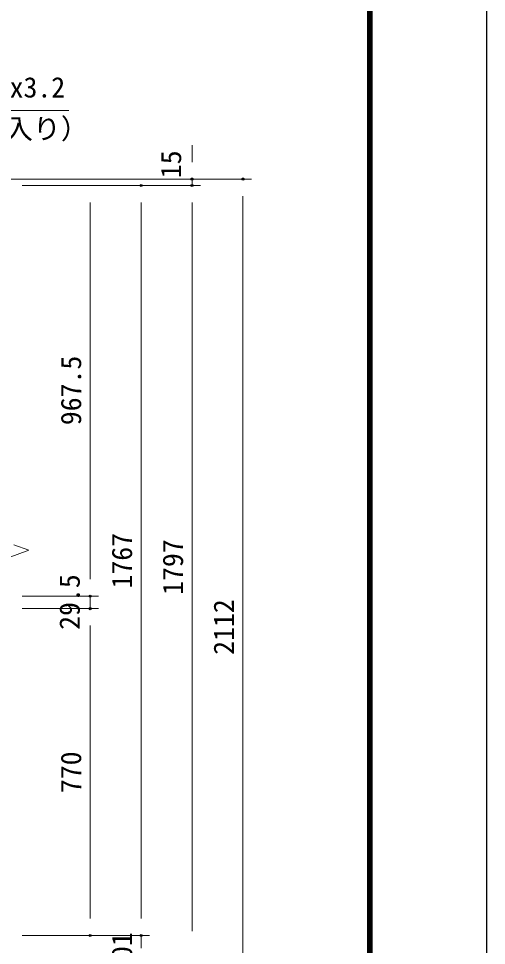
# Model space of a CAD drawing. Units: millimetres, scale not verified. Extents: x -4200 to 4200, y -2970 to 2970.
# Drawn here: x 3098 to 4200, y -478 to 1706 of the extents above; entities that cross this region are included whole.
import ezdxf
from ezdxf.enums import TextEntityAlignment as Align

# ---------------------------------------------------------------- set-up
doc = ezdxf.new("R2010")
doc.units = ezdxf.units.MM
doc.header["$LTSCALE"] = 10
doc.header["$PDMODE"] = 32
doc.header["$PDSIZE"] = 5
for name, color, linetype, lineweight in [('0-1_D-STR-DIM', 7, 'Continuous', 13), ('0-3_Defpoints', 8, 'Continuous', 25), ('0-5_D-STR-TXT', 7, 'Continuous', 13), ('0-D_D-TTL', 7, 'Continuous', 25)]:
    doc.layers.add(name, color=color, linetype=linetype, lineweight=lineweight)
doc.styles.add('ＭＳ ゴシック', font='')
doc.styles.get('ＭＳ ゴシック').set_extended_font_data('MS Gothic')

msp = doc.modelspace()

# ---------------------------------------------------------------- linework, layer by layer
at = {"layer": '0-1_D-STR-DIM'}
for p, q in [((3506.34, 1367.83), (3506.34, 1407.83)), ((2636.59, 1327.83), (3646.34, 1327.83)), ((2637.79, 1327.83), (3526.34, 1327.83)), ((3106.34, 1312.83), (3406.34, 1312.83)), ((3106.34, 1312.83), (3526.34, 1312.83)), ((3106.34, 1312.83), (3526.34, 1312.83)), ((3106.34, 1312.83), (3286.34, 1312.83)), ((3506.34, 1312.83), (3506.34, 1327.83)), ((3266.34, 1272.83), (3266.34, 385.33)), ((3386.34, -414.17), (3386.34, 1272.83)), ((3506.34, -444.17), (3506.34, 1272.83)), ((3506.34, 1272.83), (3506.34, 1232.83)), ((3626.34, -744.17), (3626.34, 1287.83)), ((3121.57, 453.65), (3086.34, 466.48)), ((3051.1, 428), (3121.57, 453.65)), ((3266.34, 385.33), (3266.34, 425.33)), ((3106.34, 345.33), (3286.34, 345.33)), ((3106.34, 345.33), (3286.34, 345.33)), ((3266.34, 345.33), (3266.34, 315.83)), ((3106.34, 315.83), (3286.34, 315.83)), ((3106.34, 315.83), (3286.34, 315.83)), ((3266.34, 275.83), (3266.34, 235.83)), ((3266.34, 275.83), (3266.34, -414.17)), ((3386.34, -414.16), (3386.34, -374.16)), ((3106.34, -454.16), (3406.34, -454.16)), ((3106.34, -454.17), (3406.34, -454.17)), ((3106.34, -454.17), (3286.34, -454.17)), ((3386.34, -484.17), (3386.34, -454.16))]:
    msp.add_line(p, q, dxfattribs=at)
at = {"layer": '0-3_Defpoints'}
for p in [(3386.34, 1312.83), (3506.34, 1327.83), (3506.34, 1312.83), (3626.34, 1327.83), (3266.34, 345.33), (3266.34, 315.83), (3266.34, -454.17), (3386.34, -454.16)]:
    msp.add_point(p, dxfattribs=at)
at = {"layer": '0-5_D-STR-TXT'}
msp.add_lwpolyline([(3215.86, 1489.52), (2681.18, 1489.52), (2591.18, 1249.25)], dxfattribs=at)
at = {"layer": '0-D_D-TTL', "color": 2}
msp.add_lwpolyline([(-4199.92, 2970.12), (4200.08, 2970.12), (4200.08, -2969.88), (-4199.92, -2969.88)], close=True, dxfattribs=at)
at = {"layer": '0-D_D-TTL'}
for points in [[(-3929.92, 2750.12), (3930.08, 2750.12), (3930.08, -2749.88), (-3929.92, -2749.88)], [(-3927.42, 2747.62), (3927.58, 2747.62), (3927.58, -2747.38), (-3927.42, -2747.38)], [(-3924.92, 2745.12), (3925.08, 2745.12), (3925.08, -2744.88), (-3924.92, -2744.88)], [(-3922.42, 2742.62), (3922.58, 2742.62), (3922.58, -2742.38), (-3922.42, -2742.38)], [(-3919.92, 2740.12), (3920.08, 2740.12), (3920.08, -2739.88), (-3919.92, -2739.88)]]:
    msp.add_lwpolyline(points, close=True, dxfattribs=at)

# ---------------------------------------------------------------- texts
at = {"layer": '0-1_D-STR-DIM', "style": 'ＭＳ ゴシック'}
for s, p in [('15', (3495.18, 1329.89)), ('967.5', (3259.59, 748.1)), ('1767', (3379.59, 363.33)), ('1797', (3499.59, 348.33)), ('29.5', (3256.33, 265.98)), ('2112', (3619.59, 207.1)), ('770', (3259.59, -118.67)), ('30.01', (3379.59, -610.05))]:
    msp.add_text(s, height=48.09, rotation=90, dxfattribs=at).set_placement(p, align=Align.BOTTOM_LEFT)
at = {"layer": '0-5_D-STR-TXT', "style": 'ＭＳ ゴシック'}
for s, p in [('主柱 φ60.5x3.2', (2732.1, 1505.53)), ('（補強入り）', (2869.16, 1408.04))]:
    msp.add_text(s, height=48.09, dxfattribs=at).set_placement(p, align=Align.BOTTOM_LEFT)

doc.saveas('drawing.dxf')
